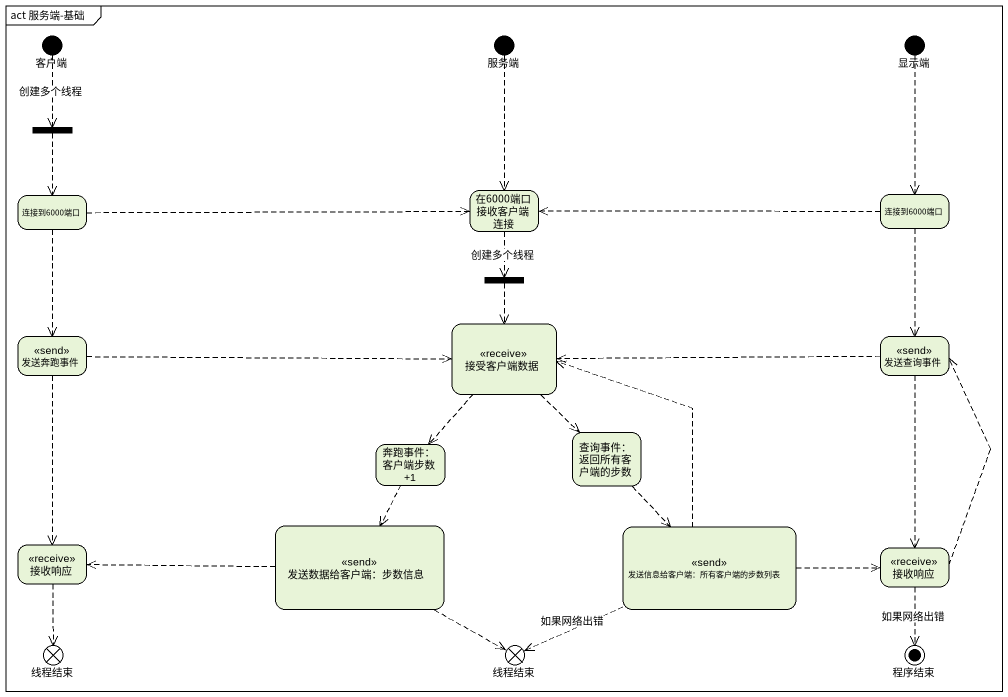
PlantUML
@startuml
mainframe act 服务端-基础
hide empty description
state 客户端 <<start>>
state 服务端 <<start>>
state 显示端 <<start>>
state fork1 <<fork>>
state 连接到6000端口
state 在6000端口接收客户端连接
state "连接到6000端口" as 连接到6000端口_2
state fork2 <<fork>>
state 发送奔跑事件 <<send>>
state 接受客户端数据 <<receive>>
state 发送查询事件 <<send>>
state "奔跑事件：客户端步数+1" as 奔跑事件_客户端步数_1
state "查询事件：返回所有客户端的步数" as 查询事件_返回所有客户端的步数
state "发送数据给客户端：步数信息" as 发送数据给客户端_步数信息 <<send>>
state "发送信息给客户端：所有客户端的步数列表" as 发送信息给客户端_所有客户端的步数列表 <<send>>
state 接收响应 <<receive>>
state "接收响应" as 接收响应_2 <<receive>>
state 线程结束 <<end>>
state "线程结束" as 线程结束_2 <<end>>
state 程序结束 <<end>>
客户端 -[dashed]-> fork1 : 创建多个线程
服务端 -[dashed]-> 在6000端口接收客户端连接
显示端 -[dashed]-> 连接到6000端口_2
fork1 -[dashed]-> 连接到6000端口
连接到6000端口 -right[dashed]-> 在6000端口接收客户端连接
连接到6000端口 -[dashed]-> 发送奔跑事件
在6000端口接收客户端连接 -[dashed]-> fork2 : 创建多个线程
连接到6000端口_2 -left[dashed]-> 在6000端口接收客户端连接
连接到6000端口_2 -[dashed]-> 发送查询事件
fork2 -[dashed]-> 接受客户端数据
发送奔跑事件 -right[dashed]-> 接受客户端数据
发送奔跑事件 -[dashed]-> 接收响应
接受客户端数据 -[dashed]-> 奔跑事件_客户端步数_1
接受客户端数据 -[dashed]-> 查询事件_返回所有客户端的步数
发送查询事件 -left[dashed]-> 接受客户端数据
发送查询事件 -[dashed]-> 接收响应_2
奔跑事件_客户端步数_1 -[dashed]-> 发送数据给客户端_步数信息
查询事件_返回所有客户端的步数 -[dashed]-> 发送信息给客户端_所有客户端的步数列表
发送数据给客户端_步数信息 -left[dashed]-> 接收响应
发送数据给客户端_步数信息 -right[dashed]-> 线程结束_2
发送信息给客户端_所有客户端的步数列表 -up[dashed]-> 接受客户端数据
发送信息给客户端_所有客户端的步数列表 -right[dashed]-> 接收响应_2
发送信息给客户端_所有客户端的步数列表 -left[dashed]-> 线程结束_2 : 如果网络出错
接收响应 -[dashed]-> 线程结束
接收响应_2 -up[dashed]-> 发送查询事件
接收响应_2 -[dashed]-> 程序结束 : 如果网络出错
@enduml
